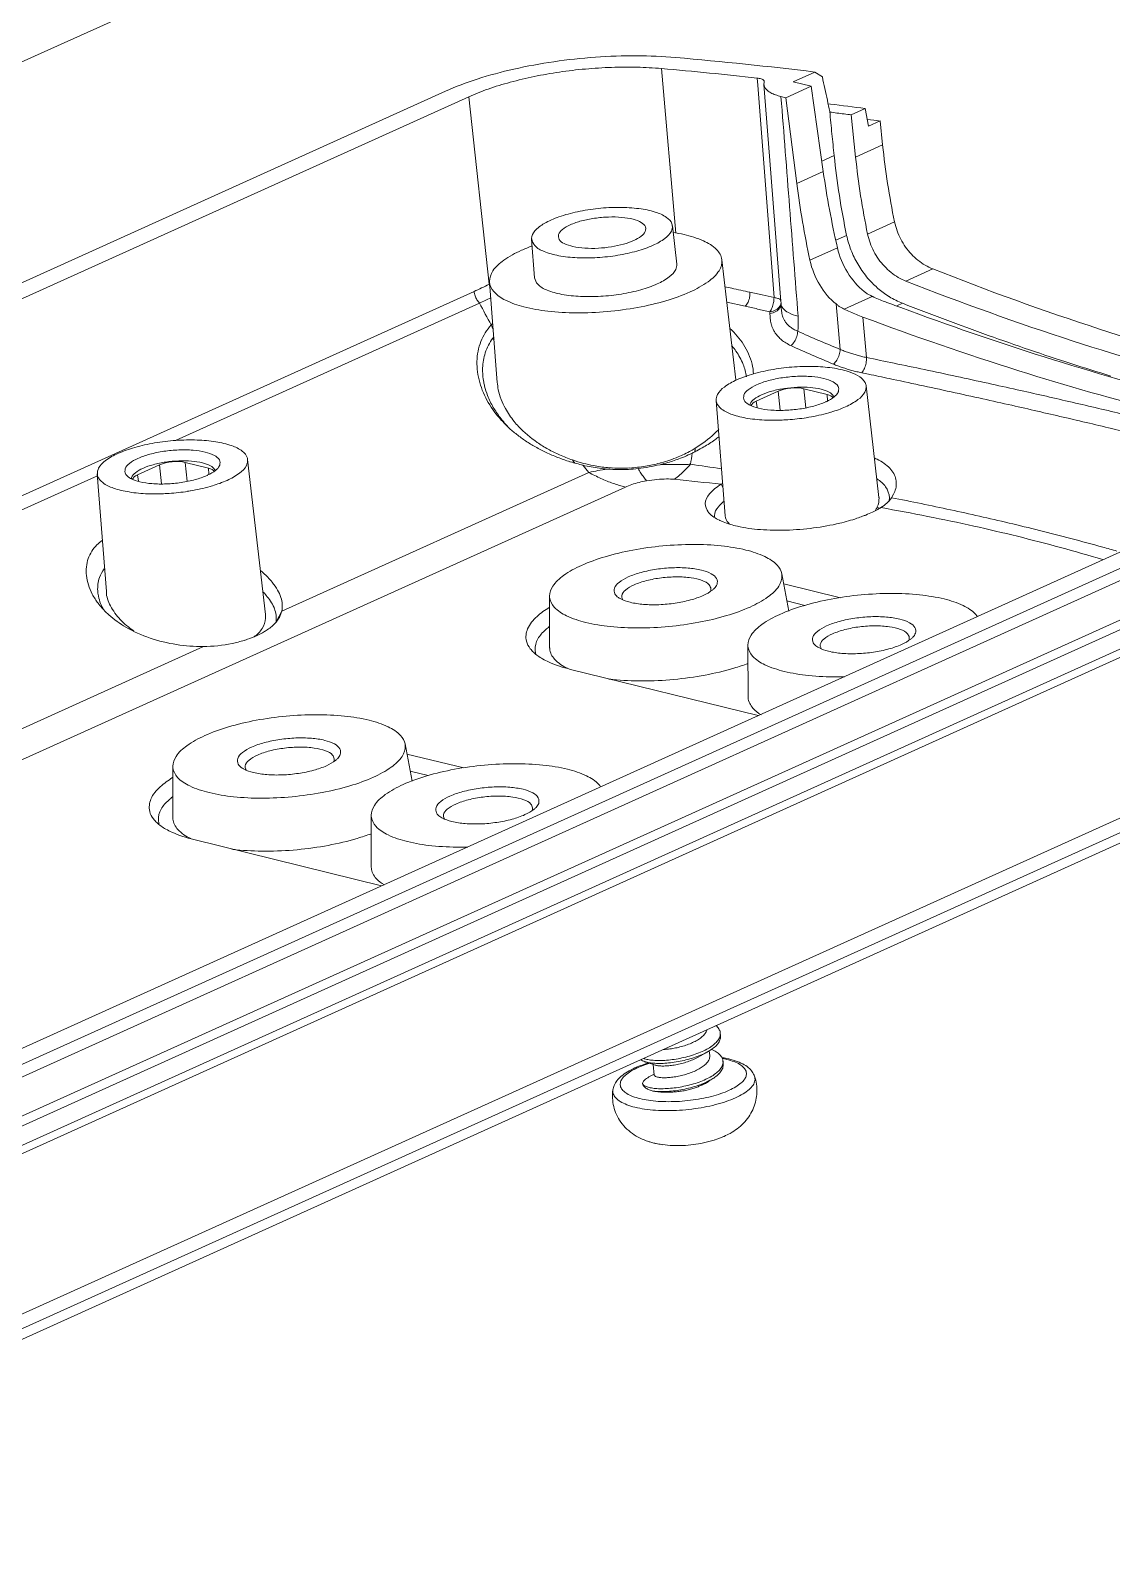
# Model space of a CAD drawing. Header units: millimetres. Extents: x 4688 to 5146, y 1130 to 1448.
# Drawn here: x 4928.41 to 4955.97, y 1165.45 to 1203.95 of the extents above; entities that cross this region are included whole.
import ezdxf

# ---------------------------------------------------------------- set-up
doc = ezdxf.new("R2010")
doc.units = ezdxf.units.MM
doc.header["$MEASUREMENT"] = 0
doc.layers.get('0').update_dxf_attribs({"linetype": 'CONTINUOUS'})
doc.layers.add('from', color=7, linetype='CONTINUOUS', lineweight=13)

# ---------------------------------------------------------------- blocks, each defined once
blk = doc.blocks.new('A$C39682073')
at = {"color": 7, "linetype": 'Continuous'}
for p, q in [((139.005, 113.52), (45.963, 71.472)), ((108.269, 88.858), (108.792, 82.862)), ((113.86, 88.732), (113.072, 88.376)), ((114.13, 88.555), (113.86, 88.732)), ((100.409, 88.034), (32.592, 57.387)), ((111.781, 88.256), (111.762, 88.511)), ((112.37, 80.52), (111.781, 88.256)), ((112.004, 88.273), (112.014, 88.363)), ((112.004, 88.273), (112.208, 85.665)), ((112.014, 88.363), (112.016, 88.386)), ((113.723, 88.216), (112.797, 87.797)), ((113.072, 88.376), (113.723, 88.216)), ((114.165, 85.104), (113.723, 88.216)), ((32.791, 56.891), (101.253, 87.83)), ((101.253, 87.83), (101.998, 81.008)), ((112.797, 87.797), (112.624, 87.84)), ((113.199, 84.668), (112.797, 87.797)), ((114.432, 87.563), (114.342, 87.573)), ((115.183, 87.174), (115.694, 87.405)), ((115.342, 85.636), (115.183, 87.174)), ((115.815, 86.759), (115.694, 87.405)), ((115.815, 86.759), (116.235, 86.949)), ((116.235, 86.949), (116.325, 86.08)), ((116.325, 86.08), (115.342, 85.636)), ((112.208, 85.665), (112.606, 80.538)), ((114.11, 85.487), (114.559, 85.69)), ((113.199, 84.668), (114.165, 85.104)), ((107.7, 83.035), (107.687, 83.091)), ((108.669, 83.134), (108.83, 81.736)), ((115.778, 82.828), (116.76, 83.272)), ((103.654, 81.239), (103.545, 82.642)), ((115.014, 82.782), (114.62, 82.604)), ((114.679, 82.331), (113.678, 81.879)), ((110.472, 81.898), (110.975, 77.518)), ((118.15, 81.562), (117.171, 81.12)), ((102.294, 77.428), (102.011, 81.085)), ((33.675, 50.111), (101.449, 80.74)), ((90.575, 75.316), (101.646, 80.32)), ((110.649, 80.356), (111.322, 80.204)), ((112.606, 80.538), (112.625, 80.29)), ((112.625, 80.394), (112.625, 80.394)), ((112.626, 80.338), (112.626, 80.34)), ((115.941, 80.564), (114.919, 80.103)), ((116.842, 80.219), (117.045, 80.311)), ((112.625, 80.29), (112.627, 80.259)), ((112.626, 80.3), (112.626, 80.301)), ((112.627, 80.249), (112.627, 80.259)), ((114.629, 80.286), (114.777, 78.632)), ((115.604, 79.811), (115.738, 78.336)), ((102.072, 79.522), (102.145, 79.359)), ((102.133, 79.037), (102.175, 78.963)), ((140.313, 78.186), (47.271, 36.139)), ((48.115, 35.935), (141.144, 77.976)), ((48.377, 35.597), (141.407, 77.639)), ((115.815, 77.728), (115.567, 77.78)), ((112.525, 77.11), (111.722, 76.747)), ((112.525, 77.11), (112.591, 76.417)), ((114.306, 76.989), (113.46, 77.198)), ((113.46, 77.198), (113.526, 76.509)), ((116.192, 73.239), (115.725, 77.301)), ((110.588, 72.567), (110.263, 76.776)), ((111.722, 76.747), (111.751, 76.511)), ((114.306, 76.989), (114.322, 76.763)), ((141.621, 76.309), (48.591, 34.267)), ((142.136, 76.182), (49.107, 34.14)), ((142.225, 75.521), (49.196, 33.48)), ((49.623, 33.37), (142.665, 75.417)), ((89.999, 74.431), (89.196, 74.068)), ((89.999, 74.431), (90.065, 73.738)), ((90.934, 74.518), (91, 73.83)), ((91.78, 74.309), (90.934, 74.518)), ((91.78, 74.309), (91.796, 74.084)), ((93.853, 68.982), (93.205, 74.622)), ((33.687, 49.608), (87.736, 74.033)), ((88.062, 69.813), (87.731, 74.096)), ((89.196, 74.068), (89.225, 73.832)), ((94.446, 69.102), (105.625, 74.154)), ((110.441, 73.719), (110.509, 73.601)), ((106.958, 73.62), (25.092, 36.623)), ((116.726, 73.363), (116.648, 73.231)), ((116.12, 72.872), (116.224, 72.853)), ((112.912, 69.105), (112.653, 70.463)), ((112.722, 70.098), (114.787, 69.588)), ((142.706, 69.587), (50.222, 27.792)), ((104.201, 67.768), (104.196, 69.651)), ((112.841, 69.474), (113.496, 69.313)), ((142.478, 68.954), (49.994, 27.159)), ((94.446, 69.102), (94.273, 68.757)), ((94.446, 69.102), (94.375, 68.903)), ((91.592, 67.812), (32.722, 41.208)), ((111.423, 65.985), (111.418, 67.867)), ((138.849, 66.933), (48.446, 26.078)), ((111.79, 65.296), (104.963, 66.982)), ((99.195, 62.907), (98.936, 64.264)), ((99.006, 63.899), (101.07, 63.39)), ((90.485, 61.569), (90.479, 63.452)), ((99.125, 63.276), (99.78, 63.114)), ((97.707, 59.786), (97.702, 61.669)), ((98.074, 59.097), (91.246, 60.783)), ((110.424, 53.639), (110.414, 53.744)), ((109.604, 52.861), (109.698, 52.914)), ((109.698, 52.914), (109.938, 53.047)), ((110.031, 52.921), (110.014, 53.095)), ((107.669, 52.695), (107.94, 52.607)), ((107.94, 52.607), (108.048, 52.571)), ((108.01, 52.208), (107.972, 52.596)), ((110.522, 52.612), (110.512, 52.717)), ((107.978, 52.231), (107.837, 52.152)), ((108.006, 52.247), (107.978, 52.231)), ((109.695, 51.83), (109.797, 51.887)), ((109.797, 51.887), (110.037, 52.02)), ((110.101, 52.168), (110.103, 52.169)), ((108.268, 49.684), (108.323, 49.674)), ((110.231, 49.852), (110.285, 49.873)), ((110.53, 49.966), (110.555, 49.977))]:
    blk.add_line(p, q, dxfattribs=at)
for centre, radius, start, end in [((95.202, -65.286), 155.144, 83.09309, 84.97577), ((94.799, -64.423), 153.872, 83.67091, 84.97802), ((96.955, -57.614), 146.225, 82.63721, 83.13577), ((97.428, -57.411), 145.579, 82.57752, 82.76238), ((144.173, 88.965), 27.998, 185.9142, 191.7318), ((142.817, 88.622), 28.409, 185.923, 191.861), ((143.096, 88.514), 27.903, 185.9212, 191.7582), ((97.215, 90.078), 10.253, 294.3901, 297.8041), ((104.128, 76.908), 4.621, 117.2, 117.4574), ((118.407, 83.459), 3.443, 224.5898, 228.5909), ((118.374, 83.423), 3.394, 228.5984, 229.195), ((97.646, 89.432), 9.951, 293.7022, 296.3069), ((144.294, 102.575), 48.106, 207.5566, 208.6334), ((118.673, 86.442), 6.481, 245.0742, 249.523), ((118.284, 83.314), 3.253, 229.1383, 237.7533), ((162.736, 203.978), 132.005, 249.45295, 249.7237), ((118.208, 83.199), 3.115, 237.8129, 238.2723), ((113.711, 79.959), 1.49, 178.3528, 180.7779), ((112.331, 80.357), 0.296, 339.7657, 349.3531), ((103.867, 77.905), 2.417, 136.2032, 137.9925), ((134.403, 126.526), 51.759, 245.8587, 247.717), ((103.909, 77.704), 2.221, 141.7136, 143.1003), ((134.064, 124.999), 50.808, 245.4922, 247.3927), ((114.93, 76.845), 0.966, 51.7238, 54.4547), ((113.39, 78.631), 2.094, 294.3089, 295.341), ((112.355, 83.275), 7.224, 268.0092, 271.9055), ((112.339, 83.809), 7.757, 271.8855, 273.9369), ((112.338, 83.879), 7.827, 273.9138, 278.8786), ((112.361, 83.718), 7.665, 278.8933, 279.6251), ((112.794, 81.813), 5.71, 285.9841, 286.8008), ((106.518, 79.278), 4.893, 235.5032, 240.9758), ((106.77, 79.73), 5.41, 240.9719, 245.9291), ((107.137, 79.433), 5.103, 292.7157, 296.1769), ((48.963, 83.613), 61.058, 351.36832, 351.7517), ((107.334, 78.538), 4.119, 299.2078, 301.7626), ((106.289, 81.152), 7.02, 296.2122, 296.5779), ((106.378, 80.974), 6.821, 296.574, 297.769), ((49.658, 83.33), 60.417, 351.98537, 352.10965), ((106.986, 80.214), 5.94, 245.9263, 250.7487), ((107.136, 81.641), 7.428, 252.8869, 256.5835), ((106.801, 79.675), 5.371, 250.716, 255.2207), ((126.229, 91.045), 26.828, 217.7887, 218.0842), ((106.783, 80.15), 5.896, 256.5663, 262.4785), ((124.421, 89.685), 24.383, 218.7762, 219.5666), ((106.803, 79.683), 5.378, 255.218, 259.168), ((108.129, 62.035), 12.375, 98.509, 101.6744), ((106.8, 79.667), 5.363, 259.1688, 264.6999), ((106.767, 80.032), 5.777, 262.4767, 265.341), ((106.799, 79.652), 5.347, 264.7009, 266.7333), ((106.8, 79.684), 5.379, 266.7414, 273.3746), ((106.793, 79.787), 5.483, 273.3835, 279.41), ((106.716, 80.579), 6.326, 276.401, 283.7512), ((106.787, 79.833), 5.529, 279.3925, 284.8912), ((106.797, 79.795), 5.49, 284.8966, 285.5379), ((86.627, -86.472), 162.515, 81.56861, 81.96972), ((90.864, 75.951), 2.094, 294.3089, 295.341), ((108.578, 79.485), 6.094, 241.019, 245.693), ((97.933, -34.234), 108.676, 83.39096, 84.29179), ((115.885, 64.868), 10.392, 121.2386, 121.5972), ((89.827, 80.61), 7.24, 268.0091, 271.9127), ((89.812, 81.145), 7.775, 271.8925, 273.9367), ((89.81, 81.215), 7.845, 273.9136, 278.8713), ((89.833, 81.054), 7.682, 278.8859, 279.6247), ((90.266, 79.151), 5.73, 285.9843, 286.775), ((114.088, 76.644), 4.357, 291.9235, 295.3372), ((114.459, 75.857), 3.488, 295.3543, 299.0481), ((115.424, 73.219), 0.777, 333.6685, 335.5077), ((114.675, 75.464), 3.039, 299.0877, 301.4824), ((111.447, 74.704), 2.529, 245.1214, 245.5974), ((111.545, 74.921), 2.768, 245.6072, 248.1991), ((113.461, 78.228), 6.061, 288.5637, 290.6358), ((113.698, 77.598), 5.388, 290.6326, 291.9804), ((89.791, 70.928), 2.549, 212.8397, 217.0461), ((89.091, 69.921), 1.348, 183.2312, 188.744), ((91.903, 67.984), 2.601, 39.1592, 43.9718), ((90.346, 71.412), 3.286, 225.5225, 228.1043), ((93.564, 69.309), 0.908, 328.9685, 333.3701), ((93.127, 69.674), 1.479, 311.5217, 313.4574), ((91.562, 73.073), 5.26, 270.3271, 281.8612), ((91.67, 72.57), 4.746, 281.834, 287.2864), ((91.753, 72.291), 4.455, 287.3411, 287.77), ((110.064, 53.718), 0.351, 346.1084, 347.3047), ((108.671, 49.446), 3.317, 112.713, 114.3089), ((108.509, 50.024), 2.69, 114.2928, 116.1839), ((109.099, 53.533), 1.804, 289.285, 289.5618), ((109.451, 52.427), 2.687, 294.2574, 299.3439)]:
    blk.add_arc(centre, radius, start, end, dxfattribs=at)
for centre, major_axis, ratio, start_param, end_param in [((132.07, 81.87), (-10.528, 22.676), 0.655415, 1.138546, 1.255952), ((131.121, 81.441), (-10.059, 22.888), 0.661455, 1.152105, 1.269512), ((116.07, 82.294), (-0.842, 1.814), 0.655415, 1.255952, 2.231024), ((115.074, 81.844), (-0.805, 1.831), 0.661455, 1.269512, 2.244584), ((113.005, 76.992), (0.661, 0.064), 0.346246, 0.778157, 2.348649), ((112.202, 76.629), (0.662, 0.064), 0.346035, 2.348959, 3.05619), ((113.85, 76.783), (0.662, 0.064), 0.346035, 0.096472, 0.777858), ((90.479, 74.312), (0.661, 0.064), 0.346246, 0.778157, 2.348649), ((91.324, 74.104), (0.662, 0.064), 0.346035, 0.096472, 0.777858), ((89.676, 73.949), (0.662, 0.064), 0.346035, 2.348959, 3.05619)]:
    blk.add_ellipse(centre, major_axis=major_axis, ratio=ratio, start_param=start_param, end_param=end_param, dxfattribs=at)
for points, start_tangent, end_tangent in [([(108.79, 89.262), (107.367, 89.325), (105.867, 89.273), (104.354, 89.108), (102.898, 88.838), (101.563, 88.475), (100.409, 88.034)], (-0.99614, 0.087784), (-0.911266, -0.411819)), ([(108.269, 88.858), (107.386, 88.907), (106.456, 88.901), (105.504, 88.842), (104.556, 88.73), (103.633, 88.568), (102.761, 88.36), (101.96, 88.112), (101.253, 87.83)], (-0.996144, 0.087729), (-0.911266, -0.411819)), ([(111.996, 88.429), (111.908, 88.48), (111.762, 88.511)], (-0.613599, 0.789618), (-0.993894, 0.110341)), ([(112.015, 88.386), (111.996, 88.429)], (-0.13114, 0.991364), (-0.613599, 0.789618)), ([(112.624, 87.84), (112.421, 87.901), (112.254, 87.976), (112.127, 88.061), (112.044, 88.156), (112.006, 88.257), (112.004, 88.273)], (-0.970844, 0.239711), (-0.074981, 0.997185)), ([(114.398, 87.29), (114.314, 87.705), (114.222, 88.13), (114.13, 88.555)], (-0.211474, 0.977384), (-0.21155, 0.977367)), ([(112.624, 87.84), (112.937, 83.824), (113.246, 79.841)], (0.07784, -0.996966), (0.077177, -0.997017)), ([(114.398, 87.29), (114.477, 86.481), (114.559, 85.69)], (0.102853, -0.994697), (0.102825, -0.994699)), ([(115.183, 87.174), (114.921, 87.207), (114.659, 87.24), (114.401, 87.275)], (-0.991871, 0.127249), (-0.992555, 0.121799)), ([(108.457, 83.439), (108.043, 83.633), (107.453, 83.758), (106.741, 83.803), (105.971, 83.764), (105.213, 83.645), (104.537, 83.457), (104.004, 83.216), (103.663, 82.945), (103.545, 82.668), (103.546, 82.643)], (-0.814005, 0.580858), (0.105518, -0.994417)), ([(104.52, 82.73), (104.525, 82.814), (104.665, 82.997), (104.952, 83.168), (105.357, 83.31), (105.839, 83.408), (106.348, 83.453), (106.833, 83.439), (107.243, 83.369), (107.538, 83.249), (107.687, 83.091)], (-0.103213, 0.994659), (0.376135, -0.926565)), ([(108.667, 83.135), (108.633, 82.941), (108.397, 82.674), (107.967, 82.424), (107.378, 82.213), (106.681, 82.059), (105.935, 81.976), (105.204, 81.969)], (0.080302, -0.996771), (-0.998893, 0.047048)), ([(108.457, 83.439), (108.653, 83.204), (108.667, 83.135)], (0.814005, -0.580858), (0.080302, -0.996771)), ([(116.76, 83.272), (116.851, 82.953), (116.986, 82.645), (117.162, 82.358), (117.373, 82.1), (117.612, 81.878), (117.874, 81.697), (118.15, 81.562)], (0.202973, -0.979184), (0.930359, -0.36665)), ([(103.546, 82.643), (103.66, 82.411), (103.998, 82.196), (104.529, 82.045), (105.204, 81.969)], (0.105518, -0.994417), (0.998893, -0.047048)), ([(105.974, 82.317), (105.48, 82.319), (105.05, 82.377), (104.728, 82.488), (104.547, 82.639), (104.52, 82.73)], (-0.998495, -0.05484), (-0.103213, 0.994659)), ([(105.974, 82.317), (106.447, 82.368), (106.89, 82.464), (107.264, 82.597), (107.535, 82.756), (107.681, 82.926), (107.699, 83.035)], (0.998495, 0.05484), (-0.06361, 0.997975)), ([(109.798, 82.584), (109.093, 82.815), (108.701, 82.892)], (-0.910032, 0.414539), (-0.986677, 0.16269)), ([(109.798, 82.584), (110.277, 82.269), (110.472, 81.898)], (0.910032, -0.414539), (0.110538, -0.993872)), ([(115.955, 81.042), (115.74, 81.28), (115.417, 81.745), (115.172, 82.252), (115.014, 82.782)], (-0.702119, 0.71206), (-0.204836, 0.978796)), ([(117.171, 81.12), (116.894, 81.255), (116.631, 81.437), (116.391, 81.659), (116.179, 81.917), (116.004, 82.203), (115.868, 82.51), (115.778, 82.828)], (-0.931093, 0.364783), (-0.203423, 0.979091)), ([(103.56, 82.398), (103.173, 82.24), (102.53, 81.878), (102.134, 81.49), (102.01, 81.102), (102.011, 81.085)], (-0.937783, -0.347223), (0.087397, -0.996174)), ([(110.472, 81.898), (110.367, 81.499), (109.971, 81.098), (109.312, 80.724), (108.436, 80.404), (107.404, 80.16), (106.29, 80.009), (105.173, 79.962), (104.132, 80.023)], (0.110538, -0.993872), (-0.993307, 0.115507)), ([(105.319, 80.56), (106.059, 80.565), (106.816, 80.649), (107.523, 80.805), (108.12, 81.018), (108.556, 81.272), (108.794, 81.543), (108.827, 81.736)], (0.998812, -0.048736), (-0.080494, 0.996755)), ([(118.15, 81.562), (124.225, 79.373), (129.724, 77.792), (134.725, 76.78), (136.765, 76.517)], (0.930359, -0.36665), (0.994693, -0.102888)), ([(102.021, 80.906), (101.998, 81.008)], (-0.297978, 0.954573), (-0.147605, 0.989046)), ([(102.011, 81.085), (102.167, 80.738), (102.595, 80.424), (103.265, 80.181), (104.132, 80.023)], (0.087397, -0.996174), (0.993307, -0.115507)), ([(105.319, 80.56), (104.64, 80.637), (104.107, 80.79), (103.768, 81.007), (103.655, 81.239)], (-0.998812, 0.048736), (-0.106452, 0.994318)), ([(110.585, 80.91), (110.828, 80.858), (111.493, 80.712)], (0.977176, -0.212433), (0.976841, -0.213967)), ([(135.62, 76.098), (133.759, 76.344), (128.764, 77.358), (123.261, 78.936), (117.171, 81.12)], (-0.994056, 0.108871), (-0.931093, 0.364783)), ([(101.646, 80.32), (101.552, 80.443), (101.484, 80.587), (101.449, 80.74)], (-0.698216, 0.715887), (-0.108543, 0.994092)), ([(111.493, 80.712), (111.482, 80.529), (111.423, 80.351), (111.322, 80.204)], (0.083262, -0.996528), (-0.690047, -0.723764)), ([(112.37, 80.52), (111.937, 80.615), (111.493, 80.712)], (-0.976554, 0.215271), (-0.976841, 0.213967)), ([(112.222, 80.001), (112.299, 80.154), (112.351, 80.335), (112.37, 80.52)], (0.550856, 0.8346), (0.010312, 0.999947)), ([(112.37, 80.52), (112.512, 80.489), (112.6, 80.44), (112.619, 80.414)], (0.991112, -0.133031), (0.42027, -0.907399)), ([(115.941, 80.564), (115.84, 80.616), (115.742, 80.677), (115.647, 80.746)], (-0.906575, 0.422045), (-0.786687, 0.617353)), ([(117.045, 80.311), (116.57, 80.549)], (-0.931691, 0.363252), (-0.850559, 0.52588)), ([(124.631, 77.661), (123.178, 78.118), (120.17, 79.142), (117.045, 80.311)], (-0.956408, 0.292033), (-0.931691, 0.363252)), ([(112.222, 80.001), (111.771, 80.103), (111.322, 80.204)], (-0.975344, 0.22069), (-0.975597, 0.21957)), ([(112.222, 80.001), (112.441, 80.072), (112.587, 80.209), (112.608, 80.255)], (0.985965, 0.166954), (0.345252, 0.93851)), ([(112.222, 79.938), (112.439, 80.013), (112.585, 80.152), (112.622, 80.252)], (0.989259, 0.146171), (0.176641, 0.984275)), ([(112.988, 78.769), (112.799, 78.87), (112.647, 78.978), (112.528, 79.09), (112.435, 79.201), (112.366, 79.311), (112.314, 79.417), (112.278, 79.52), (112.253, 79.617), (112.238, 79.706), (112.229, 79.79), (112.224, 79.867), (112.222, 79.938)], (-0.909843, 0.414952), (-0.013649, 0.999907)), ([(112.622, 80.252), (112.626, 80.3)], (0.176641, 0.984275), (-0.005176, 0.999987)), ([(112.625, 80.29), (112.69, 80.135)], (0.095442, -0.995435), (0.596479, -0.802629)), ([(113.234, 79.294), (113.083, 79.368), (112.961, 79.45), (112.865, 79.536), (112.791, 79.624), (112.736, 79.713), (112.696, 79.803), (112.668, 79.893), (112.65, 79.983), (112.638, 80.07), (112.632, 80.157), (112.628, 80.241), (112.627, 80.249)], (-0.924163, 0.381998), (-0.038471, 0.99926)), ([(112.69, 80.135), (112.902, 79.97), (113.246, 79.841)], (0.596479, -0.802629), (0.966166, -0.257922)), ([(113.246, 79.841), (113.254, 79.653), (113.251, 79.471), (113.234, 79.294)], (0.07717, -0.997018), (-0.132344, -0.991204)), ([(114.629, 80.286), (114.723, 80.216), (114.82, 80.155), (114.919, 80.103)], (0.783314, -0.621627), (0.90068, -0.434483)), ([(114.919, 80.103), (115.141, 80), (115.369, 79.903), (115.604, 79.811)], (0.90068, -0.434483), (0.937046, -0.349206)), ([(115.604, 79.811), (121.282, 77.855), (126.563, 76.363), (131.337, 75.372), (133.525, 75.066)], (0.937046, -0.349206), (0.993611, -0.112858)), ([(134.199, 75.579), (132.468, 75.827), (127.602, 76.833), (122.209, 78.36), (116.99, 80.153)], (-0.992534, 0.121968), (-0.938036, 0.346537)), ([(102.658, 75.832), (102.436, 76.061), (101.967, 76.699), (101.653, 77.431), (101.553, 78.197), (101.595, 78.569), (101.698, 78.92), (101.858, 79.238), (102.072, 79.522)], (-0.722109, 0.69178), (0.66916, 0.743119)), ([(111.624, 77.739), (111.57, 78.098), (111.261, 78.812), (110.767, 79.393)], (-0.060059, 0.998195), (-0.738413, 0.674349)), ([(112.988, 78.769), (113.112, 78.916), (113.199, 79.102), (113.234, 79.294)], (0.751641, 0.659573), (0.036473, 0.999335)), ([(101.833, 77.294), (101.802, 77.434), (101.761, 77.957), (101.857, 78.506), (102.133, 79.038)], (-0.24168, 0.970356), (0.600353, 0.799735)), ([(111.367, 77.634), (111.244, 78.088), (110.984, 78.569), (110.849, 78.746)], (-0.148835, 0.988862), (-0.639195, 0.769044)), ([(114.533, 78.095), (114.659, 78.244), (114.745, 78.434), (114.777, 78.632)], (0.760183, 0.649709), (0.011655, 0.999932)), ([(115.738, 78.336), (115.567, 78.375), (115.4, 78.418), (115.238, 78.465), (115.08, 78.516), (114.926, 78.572), (114.777, 78.632)], (-0.978594, 0.205801), (-0.921217, 0.38905)), ([(115.567, 77.78), (115.662, 77.936), (115.722, 78.133), (115.738, 78.336)], (0.645115, 0.764086), (-0.039092, 0.999236)), ([(132.079, 74.466), (131.753, 74.556), (130.948, 74.777), (130.16, 74.989), (129.326, 75.209), (128.474, 75.43), (127.62, 75.647), (126.77, 75.859), (125.903, 76.072), (124.999, 76.29), (124.062, 76.513), (123.106, 76.735), (122.168, 76.95), (121.226, 77.163), (120.162, 77.399), (119.01, 77.649), (117.849, 77.897), (116.743, 78.129), (115.738, 78.336)], (-0.963275, 0.268517), (-0.979617, 0.200875)), ([(111.013, 77.522), (111.623, 77.742), (112.347, 77.904), (113.117, 77.996), (113.886, 78.009), (114.573, 77.944), (115.141, 77.804), (115.492, 77.631)], (0.911266, 0.411819), (0.813565, -0.581473)), ([(114.702, 77.067), (114.714, 77.099), (114.7, 77.287), (114.519, 77.45), (114.189, 77.572), (113.742, 77.642), (113.222, 77.652), (112.679, 77.601), (112.168, 77.495), (111.737, 77.343)], (0.412226, 0.911081), (-0.911266, -0.411819)), ([(115.567, 77.78), (115.383, 77.821), (115.203, 77.867), (115.029, 77.918), (114.859, 77.972), (114.693, 78.032), (114.533, 78.095)], (-0.978839, 0.204632), (-0.923058, 0.38466)), ([(115.529, 77.604), (115.715, 77.354), (115.724, 77.301)], (0.784944, -0.619566), (0.079356, -0.996846)), ([(131.225, 74.079), (130.72, 74.216), (129.932, 74.426), (129.1, 74.644), (128.25, 74.864), (127.398, 75.08), (126.55, 75.291), (125.686, 75.504), (124.786, 75.721), (123.852, 75.944), (122.899, 76.167), (121.965, 76.382), (121.028, 76.596), (119.969, 76.833), (118.822, 77.085), (117.668, 77.335), (116.567, 77.57), (115.815, 77.728)], (-0.965022, 0.262168), (-0.978719, 0.205204)), ([(102.663, 75.836), (102.399, 76.149), (102.15, 76.522), (101.942, 76.953), (101.833, 77.294)], (-0.682674, 0.730723), (-0.24168, 0.970356)), ([(102.293, 77.436), (102.332, 77.166), (102.59, 76.479), (102.906, 76.012)], (0.07665, -0.997058), (0.630071, -0.776537)), ([(110.265, 76.776), (110.31, 76.984), (110.563, 77.263), (111.013, 77.522)], (-0.044558, 0.999007), (0.911266, 0.411819)), ([(111.737, 77.343), (111.43, 77.161), (111.275, 76.967), (111.289, 76.779), (111.312, 76.741)], (-0.911266, -0.411819), (0.58559, -0.810607)), ([(114.374, 77.075), (114.082, 77.183), (113.687, 77.244), (113.227, 77.253), (112.747, 77.208), (112.295, 77.114), (111.914, 76.98)], (-0.879546, 0.475814), (-0.911266, -0.411819)), ([(114.547, 76.893), (114.534, 76.93), (114.374, 77.075)], (-0.259291, 0.965799), (-0.879546, 0.475814)), ([(114.56, 76.904), (114.702, 77.067)], (0.78464, 0.619951), (0.412226, 0.911081)), ([(115.724, 77.301), (115.68, 77.081), (115.426, 76.803), (114.976, 76.543)], (0.079356, -0.996846), (-0.911266, -0.411819)), ([(112.104, 76.056), (111.416, 76.121), (110.848, 76.261), (110.461, 76.462), (110.275, 76.711), (110.265, 76.776)], (-0.999379, 0.03525), (-0.044558, 0.999007)), ([(111.312, 76.741), (111.47, 76.615)], (0.58559, -0.810607), (0.879546, -0.475814)), ([(111.47, 76.615), (111.8, 76.493)], (0.879546, -0.475814), (0.97095, -0.239282)), ([(111.914, 76.98), (111.643, 76.819), (111.506, 76.647), (111.498, 76.602)], (-0.911266, -0.411819), (-0.084961, -0.996384)), ([(111.8, 76.493), (112.248, 76.423), (112.768, 76.414), (113.31, 76.464)], (0.97095, -0.239282), (0.989091, 0.147308)), ([(113.31, 76.464), (113.822, 76.571)], (0.989091, 0.147308), (0.964646, 0.263551)), ([(113.822, 76.571), (114.252, 76.722)], (0.964646, 0.263551), (0.911266, 0.411819)), ([(114.287, 76.738), (114.56, 76.904)], (0.903701, 0.428165), (0.78464, 0.619951)), ([(114.976, 76.543), (114.445, 76.347)], (-0.911266, -0.411819), (-0.957289, -0.289134)), ([(102.906, 76.012), (103.071, 75.822), (103.747, 75.246)], (0.630071, -0.776537), (0.823699, -0.567027)), ([(114.367, 76.324), (113.643, 76.161)], (-0.961313, -0.275459), (-0.985922, -0.167207)), ([(104.076, 74.878), (103.681, 75.082), (103.326, 75.299), (103.002, 75.534), (102.707, 75.786), (102.658, 75.832)], (-0.90503, 0.425348), (-0.722109, 0.69178)), ([(109.503, 75.036), (110.195, 75.562), (110.359, 75.727)], (0.850135, 0.526565), (0.678816, 0.734308)), ([(109.556, 74.939), (109.815, 75.083), (110.213, 75.339), (110.367, 75.452)], (0.884798, 0.465974), (0.793952, 0.60798)), ([(88.483, 74.844), (88.032, 74.584), (87.778, 74.304), (87.733, 74.096)], (-0.911266, -0.411819), (0.04456, -0.999007)), ([(93.204, 74.622), (93.195, 74.676), (93.008, 74.926), (92.62, 75.127), (92.051, 75.267), (91.362, 75.332), (90.592, 75.318), (89.819, 75.227), (89.094, 75.064), (88.483, 74.844)], (-0.079356, 0.996846), (-0.911266, -0.411819)), ([(92.176, 74.388), (92.188, 74.419), (92.174, 74.607), (91.993, 74.771), (91.663, 74.893), (91.216, 74.963), (90.696, 74.972), (90.153, 74.922), (89.642, 74.815), (89.211, 74.664)], (0.412226, 0.911081), (-0.911266, -0.411819)), ([(104.076, 74.878), (104.492, 74.7), (104.941, 74.544), (104.951, 74.541)], (0.905053, -0.425298), (0.955622, -0.294597)), ([(109.344, 74.943), (108.878, 74.717), (108.267, 74.506)], (-0.87276, -0.488149), (-0.963453, -0.267877)), ([(89.211, 74.664), (88.904, 74.482), (88.749, 74.287), (88.763, 74.099), (88.786, 74.062)], (-0.911266, -0.411819), (0.58559, -0.810607)), ([(89.388, 74.301), (89.117, 74.14), (88.98, 73.968), (88.972, 73.922)], (-0.911266, -0.411819), (-0.084961, -0.996384)), ([(91.848, 74.395), (91.556, 74.504), (91.16, 74.565), (90.701, 74.574), (90.221, 74.529), (89.769, 74.435), (89.388, 74.301)], (-0.879546, 0.475814), (-0.911266, -0.411819)), ([(92.021, 74.214), (92.007, 74.251), (91.848, 74.395)], (-0.259291, 0.965799), (-0.879546, 0.475814)), ([(92.034, 74.225), (92.176, 74.388)], (0.78464, 0.619951), (0.412226, 0.911081)), ([(92.455, 73.863), (92.905, 74.123), (93.159, 74.402), (93.204, 74.622)], (0.911266, 0.411819), (-0.079356, 0.996846)), ([(106.298, 74.274), (106.693, 74.256), (107.067, 74.264), (107.421, 74.293)], (0.996734, -0.080752), (0.993807, 0.11112)), ([(107.421, 74.293), (107.525, 74.126), (107.627, 73.978), (107.728, 73.847)], (0.510589, -0.859825), (0.636264, -0.771471)), ([(108.221, 74.435), (108.503, 74.512), (108.964, 74.668), (109.108, 74.726)], (0.971132, 0.238545), (0.922228, 0.386646)), ([(108.221, 74.435), (108.353, 74.438), (108.483, 74.441), (108.611, 74.442), (108.738, 74.443), (108.867, 74.444), (109.002, 74.444), (109.151, 74.445), (109.329, 74.45)], (0.999602, 0.028221), (0.999111, 0.042166)), ([(109.329, 74.45), (109.137, 74.245), (108.941, 74.063), (108.742, 73.903)], (-0.662918, -0.748692), (-0.802324, -0.596889)), ([(116.036, 74.671), (116.121, 74.631), (116.38, 74.48), (116.584, 74.304), (116.728, 74.109), (116.807, 73.897), (116.82, 73.675), (116.766, 73.452), (116.726, 73.363)], (0.91561, -0.402068), (-0.449032, -0.893516)), ([(87.733, 74.096), (87.742, 74.031), (87.929, 73.781), (88.318, 73.58), (88.887, 73.44), (89.576, 73.374)], (0.04456, -0.999007), (0.999378, -0.035253)), ([(88.786, 74.062), (88.944, 73.936)], (0.58559, -0.810607), (0.879546, -0.475814)), ([(88.944, 73.936), (89.274, 73.814)], (0.879546, -0.475814), (0.97095, -0.239282)), ([(89.274, 73.814), (89.721, 73.744), (90.242, 73.734), (90.784, 73.785)], (0.97095, -0.239282), (0.989091, 0.147308)), ([(90.784, 73.785), (91.296, 73.891)], (0.989091, 0.147308), (0.964646, 0.263551)), ([(91.296, 73.891), (91.726, 74.043)], (0.964646, 0.263551), (0.911266, 0.411819)), ([(91.76, 74.059), (92.034, 74.225)], (0.903701, 0.428165), (0.78464, 0.619951)), ([(91.919, 73.665), (92.455, 73.863)], (0.957421, 0.288697), (0.911266, 0.411819)), ([(106.069, 73.931), (106.515, 73.753), (106.959, 73.62)], (0.911643, -0.410983), (0.970834, -0.239751)), ([(106.958, 73.62), (107.191, 73.711), (107.456, 73.789), (107.728, 73.847)], (0.911304, 0.411734), (0.984456, 0.175632)), ([(107.728, 73.847), (108.109, 73.897), (108.451, 73.914), (108.742, 73.903)], (0.984459, 0.175615), (0.995038, -0.099492)), ([(110.441, 73.719), (110.02, 73.371), (109.868, 73.015), (109.975, 72.714)], (-0.851735, -0.523972), (0.584503, -0.811392)), ([(116.124, 73.914), (116.432, 73.629)], (0.840827, -0.541304), (0.571649, -0.820498)), ([(91.118, 73.48), (91.843, 73.643)], (0.985923, 0.1672), (0.961313, 0.275458)), ([(116.131, 72.896), (116.193, 73.226), (116.192, 73.239)], (0.414561, 0.910022), (-0.11829, 0.992979)), ([(116.432, 73.629), (116.569, 73.229)], (0.571649, -0.820498), (0.016953, -0.999856)), ([(116.648, 73.231), (116.542, 73.098)], (-0.560404, -0.82822), (-0.681376, -0.731933)), ([(116.569, 73.229), (116.556, 73.087)], (0.016953, -0.999856), (-0.198185, -0.980165)), ([(116.648, 73.231), (117.729, 73.015), (118.796, 72.79), (119.848, 72.558), (120.927, 72.309), (122.038, 72.038), (123.177, 71.746), (124.338, 71.432), (124.857, 71.286)], (0.981515, -0.191383), (0.961722, -0.274027)), ([(109.975, 72.714), (109.998, 72.685), (110.383, 72.409)], (0.584503, -0.811392), (0.907168, -0.420768)), ([(110.344, 72.903), (110.2, 72.575), (110.202, 72.538)], (-0.630284, -0.776364), (0.088937, -0.996037)), ([(110.536, 73.088), (110.344, 72.903)], (-0.789874, -0.613269), (-0.630284, -0.776364)), ([(116.061, 72.773), (116.121, 72.874)], (0.57385, 0.818961), (0.443556, 0.896247)), ([(116.542, 73.098), (116.48, 73.036), (116.262, 72.872)], (-0.681376, -0.731933), (-0.852633, -0.522511)), ([(116.262, 72.872), (119.647, 72.198), (122.806, 71.418), (124.329, 70.98)], (0.984653, -0.174521), (0.957129, -0.289663)), ([(110.517, 72.352), (111.039, 72.192), (111.872, 72.071), (112.814, 72.05), (113.811, 72.13), (114.761, 72.303), (115.39, 72.482)], (0.928385, -0.371621), (0.947893, 0.318589)), ([(110.589, 72.567), (110.711, 72.315), (110.752, 72.273)], (0.103034, -0.994678), (0.729005, -0.684508)), ([(87.649, 69.546), (87.548, 69.718), (87.404, 70.059), (87.333, 70.395), (87.333, 70.716), (87.401, 71.014), (87.53, 71.281), (87.717, 71.514), (87.902, 71.674)], (-0.541847, 0.840477), (0.805732, 0.59228)), ([(112.652, 70.463), (112.488, 70.771), (112.039, 71.086), (111.343, 71.327), (110.45, 71.478), (109.418, 71.529), (108.319, 71.477), (107.228, 71.325), (106.218, 71.083), (105.359, 70.767)], (-0.200978, 0.979596), (-0.911266, -0.411819)), ([(87.745, 69.845), (87.81, 70.326), (87.977, 70.638)], (-0.056148, 0.998422), (0.592626, 0.805477)), ([(93.682, 70.571), (93.861, 70.409), (94.108, 70.142)], (0.763299, -0.646045), (0.629143, -0.777289)), ([(105.359, 70.767), (104.71, 70.401), (104.313, 70.007), (104.196, 69.65)], (-0.911266, -0.411819), (-0.003036, -0.999995)), ([(110.202, 69.935), (110.295, 70.081), (110.28, 70.285), (110.084, 70.463), (109.725, 70.596), (109.24, 70.671), (108.675, 70.682), (108.086, 70.627), (107.531, 70.511), (107.063, 70.347)], (0.704435, 0.709769), (-0.911266, -0.411819)), ([(111.498, 69.252), (112.148, 69.618), (112.544, 70.012), (112.66, 70.405), (112.652, 70.463)], (0.911266, 0.411819), (-0.200978, 0.979596)), ([(94.108, 70.142), (94.112, 70.137), (94.297, 69.868), (94.415, 69.603), (94.465, 69.347), (94.446, 69.102)], (0.629143, -0.777289), (-0.215095, -0.976593)), ([(107.063, 70.347), (106.73, 70.149), (106.562, 69.938), (106.577, 69.734), (106.702, 69.599)], (-0.911266, -0.411819), (0.82694, -0.562289)), ([(107.275, 70.057), (106.963, 69.867), (106.831, 69.665), (106.833, 69.608)], (-0.911266, -0.411819), (0.168526, -0.985697)), ([(110.009, 70.059), (109.758, 70.214), (109.349, 70.315), (108.832, 70.35), (108.269, 70.314), (107.728, 70.213), (107.275, 70.057)], (-0.619665, 0.784867), (-0.911266, -0.411819)), ([(109.794, 69.672), (110.128, 69.87)], (0.911266, 0.411819), (0.78464, 0.619951)), ([(110.072, 69.918), (110.009, 70.059)], (-0.138186, 0.990406), (-0.619665, 0.784867)), ([(110.059, 69.817), (110.073, 69.869), (110.072, 69.918)], (0.372827, 0.927901), (-0.138186, 0.990406)), ([(110.128, 69.87), (110.202, 69.935)], (0.78464, 0.619951), (0.704435, 0.709769)), ([(88.043, 69.067), (87.756, 69.393)], (-0.713416, 0.700741), (-0.602044, 0.798463)), ([(87.941, 69.186), (87.758, 69.716)], (-0.473385, 0.880856), (-0.15162, 0.988439)), ([(88.062, 69.813), (88.062, 69.807), (88.211, 69.295), (88.562, 68.798), (89.06, 68.382)], (0.074618, -0.997212), (0.831683, -0.55525)), ([(93.92, 69.627), (94.188, 69.171)], (0.63073, -0.776002), (0.332804, -0.942996)), ([(104.196, 69.65), (104.197, 69.614), (104.37, 69.248), (104.819, 68.933), (105.514, 68.692), (106.408, 68.541), (107.439, 68.49), (108.538, 68.542), (109.63, 68.695), (110.639, 68.937), (111.498, 69.252)], (-0.003036, -0.999995), (0.911266, 0.411819)), ([(106.702, 69.599), (106.774, 69.557), (107.132, 69.424)], (0.82694, -0.562289), (0.97095, -0.239282)), ([(106.833, 69.608), (106.867, 69.517)], (0.168526, -0.985697), (0.490268, -0.871572)), ([(107.132, 69.424), (107.618, 69.348), (108.182, 69.337), (108.771, 69.392), (109.327, 69.508), (109.794, 69.672)], (0.97095, -0.239282), (0.911266, 0.411819)), ([(119.773, 68.907), (119.71, 68.988), (119.261, 69.303), (118.566, 69.544), (117.672, 69.695), (116.64, 69.746), (115.542, 69.694), (114.45, 69.541), (113.44, 69.299), (112.582, 68.984)], (-0.564756, 0.825258), (-0.911266, -0.411819)), ([(91.592, 67.812), (90.615, 67.886), (89.65, 68.121), (88.768, 68.52), (88.151, 68.966)], (-0.99999, -0.004433), (-0.744256, 0.667895)), ([(93.439, 68.167), (93.732, 68.467), (93.858, 68.842), (93.854, 68.976)], (0.808376, 0.588667), (-0.116265, 0.993218)), ([(94.341, 68.841), (94.239, 68.7), (94.144, 68.6)], (-0.514786, -0.857319), (-0.725739, -0.68797)), ([(94.188, 69.171), (94.2, 69.134), (94.246, 68.894)], (0.332804, -0.942996), (0.062859, -0.998022)), ([(94.246, 68.894), (94.237, 68.702)], (0.062859, -0.998022), (-0.16729, -0.985908)), ([(104.188, 69.239), (103.74, 68.906), (103.398, 68.456), (103.354, 68.011), (103.495, 67.733)], (-0.850635, -0.525756), (0.613939, -0.789353)), ([(112.582, 68.984), (111.932, 68.617), (111.535, 68.224), (111.418, 67.867)], (-0.911266, -0.411819), (-0.003036, -0.999995)), ([(117.424, 68.152), (117.518, 68.298), (117.502, 68.502), (117.306, 68.679), (116.948, 68.812), (116.462, 68.888), (115.897, 68.899), (115.308, 68.844), (114.753, 68.728), (114.286, 68.563)], (0.704435, 0.709769), (-0.911266, -0.411819)), ([(93.526, 68.206), (93.197, 68.076), (93.112, 68.048)], (-0.911389, -0.411546), (-0.952288, -0.305202)), ([(93.875, 68.393), (93.813, 68.355), (93.526, 68.206)], (-0.842705, -0.538375), (-0.911389, -0.411546)), ([(94.108, 68.567), (94.052, 68.52), (93.875, 68.393)], (-0.748565, -0.663062), (-0.842705, -0.538375)), ([(104.189, 68.539), (104.05, 68.423), (103.772, 68.091)], (-0.787217, -0.616676), (-0.48717, -0.873307)), ([(114.286, 68.563), (113.952, 68.366), (113.784, 68.155), (113.799, 67.95), (113.924, 67.816)], (-0.911266, -0.411819), (0.82694, -0.562289)), ([(114.497, 68.274), (114.185, 68.084), (114.054, 67.881), (114.056, 67.825)], (-0.911266, -0.411819), (0.168526, -0.985697)), ([(117.231, 68.276), (116.98, 68.431), (116.571, 68.532), (116.054, 68.566), (115.491, 68.531), (114.95, 68.429), (114.497, 68.274)], (-0.619665, 0.784867), (-0.911266, -0.411819)), ([(117.294, 68.135), (117.231, 68.276)], (-0.138186, 0.990406), (-0.619665, 0.784867)), ([(103.495, 67.733), (103.612, 67.604)], (0.613939, -0.789353), (0.723412, -0.690417)), ([(103.772, 68.091), (103.727, 67.997), (103.685, 67.577), (103.694, 67.545)], (-0.48717, -0.873307), (0.289165, -0.957279)), ([(104.201, 67.768), (104.202, 67.73), (104.382, 67.349), (104.85, 67.021)], (-0.003036, -0.999995), (0.903706, -0.428153)), ([(111.418, 67.867), (111.42, 67.831), (111.592, 67.465), (112.041, 67.15), (112.736, 66.909), (113.63, 66.758), (114.661, 66.707), (114.941, 66.71)], (-0.003036, -0.999995), (0.999689, 0.024957)), ([(113.924, 67.816), (113.996, 67.773), (114.354, 67.64)], (0.82694, -0.562289), (0.97095, -0.239282)), ([(114.056, 67.825), (114.089, 67.733)], (0.168526, -0.985697), (0.490268, -0.871572)), ([(114.354, 67.64), (114.84, 67.565), (115.405, 67.554), (115.993, 67.609), (116.549, 67.725), (117.016, 67.889)], (0.97095, -0.239282), (0.911266, 0.411819)), ([(117.016, 67.889), (117.35, 68.087)], (0.911266, 0.411819), (0.78464, 0.619951)), ([(117.282, 68.033), (117.295, 68.085), (117.294, 68.135)], (0.372827, 0.927901), (-0.138186, 0.990406)), ([(117.35, 68.087), (117.424, 68.152)], (0.78464, 0.619951), (0.704435, 0.709769)), ([(103.612, 67.604), (103.943, 67.363)], (0.723412, -0.690417), (0.869628, -0.493707)), ([(103.943, 67.363), (104.16, 67.253)], (0.869628, -0.493707), (0.910281, -0.413991)), ([(104.16, 67.253), (104.963, 66.982)], (0.910281, -0.413991), (0.970844, -0.239711)), ([(106.351, 66.63), (106.504, 66.613), (107.578, 66.56), (108.722, 66.614), (109.858, 66.773), (110.91, 67.025), (111.425, 67.197)], (0.992594, -0.12148), (0.936393, 0.350952)), ([(111.423, 65.985), (111.425, 65.947), (111.604, 65.565), (111.898, 65.329)], (-0.003036, -0.999995), (0.861633, -0.507532)), ([(98.936, 64.264), (98.771, 64.573), (98.322, 64.887), (97.627, 65.128), (96.733, 65.279), (95.702, 65.331), (94.603, 65.278), (93.511, 65.126), (92.502, 64.884), (91.643, 64.569)], (-0.200978, 0.979596), (-0.911266, -0.411819)), ([(91.643, 64.569), (90.993, 64.202), (90.597, 63.809), (90.48, 63.452)], (-0.911266, -0.411819), (-0.003036, -0.999995)), ([(96.486, 63.737), (96.579, 63.883), (96.564, 64.087), (96.367, 64.264), (96.009, 64.397), (95.524, 64.472), (94.959, 64.483), (94.37, 64.428), (93.814, 64.313), (93.347, 64.148)], (0.704435, 0.709769), (-0.911266, -0.411819)), ([(93.347, 64.148), (93.013, 63.95), (92.846, 63.739), (92.861, 63.535), (92.986, 63.401)], (-0.911266, -0.411819), (0.82694, -0.562289)), ([(93.558, 63.859), (93.247, 63.668), (93.115, 63.466), (93.117, 63.409)], (-0.911266, -0.411819), (0.168526, -0.985697)), ([(96.293, 63.86), (96.041, 64.015), (95.632, 64.116), (95.115, 64.151), (94.552, 64.115), (94.012, 64.014), (93.558, 63.859)], (-0.619665, 0.784867), (-0.911266, -0.411819)), ([(96.355, 63.72), (96.293, 63.86)], (-0.138186, 0.990406), (-0.619665, 0.784867)), ([(97.782, 63.053), (98.432, 63.42), (98.828, 63.813), (98.944, 64.206), (98.936, 64.264)], (0.911266, 0.411819), (-0.200978, 0.979596)), ([(90.48, 63.452), (90.481, 63.415), (90.653, 63.049), (91.102, 62.735), (91.798, 62.494), (92.691, 62.342), (93.723, 62.291), (94.822, 62.344), (95.913, 62.496), (96.923, 62.738), (97.782, 63.053)], (-0.003036, -0.999995), (0.911266, 0.411819)), ([(92.986, 63.401), (93.057, 63.358), (93.416, 63.225)], (0.82694, -0.562289), (0.97095, -0.239282)), ([(93.117, 63.409), (93.15, 63.318)], (0.168526, -0.985697), (0.490268, -0.871572)), ([(93.416, 63.225), (93.901, 63.149), (94.466, 63.139), (95.055, 63.194), (95.61, 63.309), (96.078, 63.474)], (0.97095, -0.239282), (0.911266, 0.411819)), ([(96.078, 63.474), (96.412, 63.671)], (0.911266, 0.411819), (0.78464, 0.619951)), ([(96.343, 63.618), (96.356, 63.67), (96.355, 63.72)], (0.372827, 0.927901), (-0.138186, 0.990406)), ([(96.412, 63.671), (96.486, 63.737)], (0.78464, 0.619951), (0.704435, 0.709769)), ([(106.057, 62.708), (105.993, 62.789), (105.544, 63.104), (104.849, 63.345), (103.956, 63.496), (102.924, 63.547), (101.825, 63.495), (100.734, 63.343), (99.724, 63.101), (98.865, 62.786)], (-0.564756, 0.825258), (-0.911266, -0.411819)), ([(90.472, 63.04), (90.024, 62.707), (89.681, 62.257), (89.638, 61.812), (89.778, 61.534)], (-0.850635, -0.525756), (0.613939, -0.789353)), ([(98.865, 62.786), (98.215, 62.419), (97.819, 62.025), (97.702, 61.668)], (-0.911266, -0.411819), (-0.003036, -0.999995)), ([(103.708, 61.953), (103.801, 62.099), (103.786, 62.304), (103.59, 62.481), (103.231, 62.614), (102.746, 62.689), (102.181, 62.7), (101.592, 62.645), (101.037, 62.529), (100.569, 62.365)], (0.704435, 0.709769), (-0.911266, -0.411819)), ([(90.472, 62.341), (90.334, 62.224), (90.055, 61.892)], (-0.787217, -0.616676), (-0.48717, -0.873307)), ([(100.569, 62.365), (100.235, 62.167), (100.068, 61.956), (100.083, 61.752), (100.208, 61.618)], (-0.911266, -0.411819), (0.82694, -0.562289)), ([(103.515, 62.077), (103.263, 62.232), (102.855, 62.333), (102.337, 62.368), (101.775, 62.332), (101.234, 62.231), (100.78, 62.075)], (-0.619665, 0.784867), (-0.911266, -0.411819)), ([(90.055, 61.892), (90.01, 61.799), (89.969, 61.378), (89.977, 61.347)], (-0.48717, -0.873307), (0.289165, -0.957279)), ([(97.702, 61.668), (97.703, 61.632), (97.876, 61.266), (98.325, 60.951), (99.02, 60.71), (99.914, 60.559), (100.945, 60.508), (101.225, 60.512)], (-0.003036, -0.999995), (0.999689, 0.024957)), ([(100.208, 61.618), (100.279, 61.575), (100.638, 61.442)], (0.82694, -0.562289), (0.97095, -0.239282)), ([(100.78, 62.075), (100.469, 61.885), (100.337, 61.683), (100.339, 61.626)], (-0.911266, -0.411819), (0.168526, -0.985697)), ([(100.339, 61.626), (100.373, 61.535)], (0.168526, -0.985697), (0.490268, -0.871572)), ([(100.638, 61.442), (101.123, 61.366), (101.688, 61.355), (102.277, 61.41), (102.832, 61.526), (103.3, 61.691)], (0.97095, -0.239282), (0.911266, 0.411819)), ([(103.3, 61.691), (103.634, 61.888)], (0.911266, 0.411819), (0.78464, 0.619951)), ([(103.578, 61.936), (103.515, 62.077)], (-0.138186, 0.990406), (-0.619665, 0.784867)), ([(103.565, 61.835), (103.579, 61.887), (103.578, 61.936)], (0.372827, 0.927901), (-0.138186, 0.990406)), ([(103.634, 61.888), (103.708, 61.953)], (0.78464, 0.619951), (0.704435, 0.709769)), ([(89.778, 61.534), (89.896, 61.405)], (0.613939, -0.789353), (0.723412, -0.690417)), ([(89.896, 61.405), (90.227, 61.164)], (0.723412, -0.690417), (0.869628, -0.493707)), ([(90.227, 61.164), (90.444, 61.054)], (0.869628, -0.493707), (0.910281, -0.413991)), ([(90.485, 61.569), (90.486, 61.531), (90.666, 61.15), (91.133, 60.823)], (-0.003036, -0.999995), (0.903706, -0.428153)), ([(90.444, 61.054), (91.246, 60.783)], (0.910281, -0.413991), (0.970844, -0.239711)), ([(92.634, 60.431), (92.788, 60.414), (93.861, 60.361), (95.006, 60.415), (96.142, 60.574), (97.193, 60.826), (97.709, 60.998)], (0.992594, -0.12148), (0.936393, 0.350952)), ([(97.707, 59.786), (97.708, 59.748), (97.888, 59.367), (98.182, 59.13)], (-0.003036, -0.999995), (0.861633, -0.507532)), ([(110.414, 53.744), (110.411, 53.766), (110.362, 53.892), (110.26, 54.009), (110.256, 54.012)], (-0.09233, 0.995728), (-0.758807, 0.651316)), ([(107.616, 52.816), (107.66, 52.8), (107.822, 52.763), (108.025, 52.742), (108.262, 52.739), (108.525, 52.756), (108.804, 52.792), (109.088, 52.847), (109.366, 52.922), (109.629, 53.013), (109.867, 53.12), (110.07, 53.238), (110.231, 53.366), (110.344, 53.499), (110.405, 53.633)], (0.928133, -0.372248), (0.240082, 0.970753)), ([(109.66, 53.534), (109.5, 53.437), (109.312, 53.35), (109.105, 53.276), (108.893, 53.218), (108.682, 53.176), (108.482, 53.15), (108.33, 53.14)], (-0.820587, -0.571522), (-0.999539, -0.030347)), ([(109.926, 53.862), (109.88, 53.751), (109.789, 53.639), (109.66, 53.534)], (-0.213624, -0.976916), (-0.820587, -0.571522)), ([(109.938, 53.047), (110.119, 53.161), (110.27, 53.289), (110.372, 53.422), (110.421, 53.556), (110.424, 53.639)], (0.876476, 0.481445), (-0.093315, 0.995637)), ([(110.407, 53.64), (110.414, 53.744)], (0.219762, 0.975554), (-0.09233, 0.995728)), ([(107.669, 52.695), (107.706, 52.684), (107.878, 52.651), (108.089, 52.635), (108.333, 52.636), (108.6, 52.657), (108.88, 52.698), (109.163, 52.758), (109.438, 52.836), (109.695, 52.931), (109.925, 53.04), (109.938, 53.047)], (0.951301, -0.308264), (0.876476, 0.481445)), ([(108.048, 52.571), (108.086, 52.561), (108.205, 52.543), (108.358, 52.538), (108.54, 52.549), (108.74, 52.575), (108.95, 52.617), (109.162, 52.675), (109.369, 52.749), (109.558, 52.836), (109.604, 52.861)], (0.948394, -0.317094), (0.870451, 0.492255)), ([(110.031, 52.921), (110.024, 52.832), (109.977, 52.721), (109.887, 52.611), (109.759, 52.506)], (0.092221, -0.995739), (-0.820587, -0.571522)), ([(110.512, 52.717), (110.484, 52.822), (110.399, 52.943), (110.264, 53.052), (110.09, 53.143)], (-0.099019, 0.995086), (-0.917198, 0.398431)), ([(111.662, 52.163), (111.579, 52.326), (111.438, 52.478), (111.233, 52.614), (110.958, 52.73), (110.641, 52.815), (110.469, 52.847)], (-0.318354, 0.947972), (-0.987092, 0.160155)), ([(110.487, 52.815), (110.65, 52.779), (110.915, 52.697), (111.125, 52.596), (111.271, 52.478), (111.351, 52.348), (111.361, 52.209), (111.302, 52.066), (111.175, 51.922), (110.984, 51.784), (110.734, 51.653)], (0.982488, -0.186326), (-0.911266, -0.411819)), ([(107.305, 52.469), (107.035, 52.328), (106.808, 52.167), (106.649, 52.002), (106.549, 51.834), (106.503, 51.668)], (-0.911266, -0.411819), (-0.132087, -0.991238)), ([(107.322, 52.438), (107.153, 52.345), (106.961, 52.206), (106.834, 52.063), (106.775, 51.92), (106.785, 51.781), (106.865, 51.651), (107.012, 51.533), (107.221, 51.432), (107.486, 51.35), (107.799, 51.289), (108.151, 51.252), (108.531, 51.24), (108.927, 51.252), (109.327, 51.29), (109.72, 51.351), (110.093, 51.433), (110.434, 51.535), (110.734, 51.653)], (-0.897178, -0.441669), (0.911266, 0.411819)), ([(107.807, 52.654), (107.626, 52.595), (107.39, 52.506)], (-0.958185, -0.286151), (-0.922381, -0.38628)), ([(107.402, 52.476), (107.702, 52.594), (107.847, 52.641)], (0.911266, 0.411819), (0.956917, 0.290361)), ([(107.52, 52.774), (107.581, 52.731), (107.669, 52.695)], (0.693929, -0.720043), (0.951301, -0.308264)), ([(109.759, 52.506), (109.599, 52.41), (109.414, 52.324), (109.211, 52.251), (109, 52.193), (108.789, 52.15), (108.587, 52.123), (108.407, 52.112), (108.253, 52.116), (108.131, 52.133), (108.049, 52.162), (108.012, 52.198), (108.01, 52.208)], (-0.820587, -0.571522), (-0.017872, 0.99984)), ([(110.037, 52.02), (110.173, 52.102), (110.335, 52.229), (110.45, 52.362), (110.512, 52.496), (110.522, 52.612)], (0.876458, 0.481478), (-0.09283, 0.995682)), ([(110.103, 52.169), (110.28, 52.294), (110.41, 52.425), (110.489, 52.56), (110.506, 52.615)], (0.853891, 0.520451), (0.218493, 0.975839)), ([(110.506, 52.615), (110.514, 52.693), (110.512, 52.717)], (0.218493, 0.975839), (-0.099019, 0.995086)), ([(107.577, 51.906), (107.619, 51.843), (107.715, 51.789), (107.86, 51.747), (108.049, 51.72), (108.276, 51.711), (108.531, 51.721), (108.805, 51.75), (109.089, 51.799), (109.37, 51.867), (109.64, 51.953), (109.887, 52.054), (110.101, 52.168)], (0.213228, -0.977003), (0.85452, 0.519418)), ([(107.577, 51.906), (107.641, 52.006), (107.752, 52.1), (107.837, 52.152)], (0.359165, 0.933274), (0.875058, 0.484019)), ([(107.577, 51.906), (107.611, 51.827), (107.683, 51.753), (107.79, 51.687), (107.93, 51.631)], (0.176457, -0.984308), (0.950651, -0.310261)), ([(107.93, 51.631), (108.132, 51.61), (108.368, 51.607), (108.63, 51.623), (108.908, 51.659), (109.191, 51.714), (109.469, 51.788), (109.732, 51.879), (109.97, 51.984), (110.037, 52.02)], (0.987454, -0.15791), (0.876458, 0.481478)), ([(107.93, 51.631), (108.063, 51.609), (108.206, 51.594), (108.357, 51.586), (108.518, 51.585), (108.687, 51.591), (108.866, 51.606), (109.051, 51.632), (109.239, 51.668), (109.418, 51.716), (109.571, 51.771), (109.695, 51.83)], (0.982351, -0.187049), (0.873874, 0.486153)), ([(110.034, 52.015), (109.967, 51.961), (109.847, 51.892), (109.704, 51.833)], (-0.711633, -0.702552), (-0.942278, -0.334833)), ([(110.768, 50.085), (110.846, 50.131), (111.088, 50.302), (111.306, 50.511), (111.489, 50.753), (111.623, 51.013), (111.71, 51.291), (111.746, 51.579), (111.731, 51.873), (111.662, 52.163)], (0.87115, 0.491016), (-0.318354, 0.947972)), ([(111.662, 52.163), (111.674, 52.007), (111.607, 51.845), (111.464, 51.684), (111.248, 51.527), (110.967, 51.38)], (0.312559, -0.949898), (-0.911266, -0.411819)), ([(106.503, 51.668), (106.49, 51.368), (106.534, 51.066), (106.633, 50.777), (106.795, 50.495), (107.015, 50.242), (107.283, 50.032), (107.568, 49.878), (107.761, 49.803)], (-0.132087, -0.991238), (0.946514, -0.322662)), ([(106.503, 51.668), (106.516, 51.525), (106.606, 51.378), (106.772, 51.245), (107.007, 51.131), (107.306, 51.038), (107.659, 50.97), (108.056, 50.928), (108.484, 50.914), (108.93, 50.928), (109.382, 50.971), (109.824, 51.039), (110.244, 51.132), (110.629, 51.247), (110.967, 51.38)], (-0.123858, -0.9923), (0.911266, 0.411819)), ([(107.761, 49.803), (107.885, 49.764), (108.033, 49.726)], (0.946514, -0.322662), (0.975116, -0.221695)), ([(108.268, 49.684), (108.079, 49.716), (108.033, 49.726)], (-0.990736, 0.135805), (-0.97517, 0.221456)), ([(108.323, 49.675), (108.67, 49.645), (109.057, 49.645), (109.431, 49.677), (109.804, 49.739), (110.189, 49.839), (110.231, 49.852)], (0.991249, -0.132004), (0.950307, 0.311313)), ([(110.285, 49.873), (110.423, 49.922), (110.53, 49.966)], (0.949015, 0.315232), (0.91505, 0.403339))]:
    blk.add_spline(points, degree=3, dxfattribs=dict(at, start_tangent=start_tangent, end_tangent=end_tangent))

msp = doc.modelspace()

# ---------------------------------------------------------------- block references
at = {"layer": 'from', "xscale": 0.7, "yscale": 0.7, "zscale": 0.7}
msp.add_blockref('A$C39682073', (4868.705, 1140.772), dxfattribs=at)

doc.saveas('drawing.dxf')
